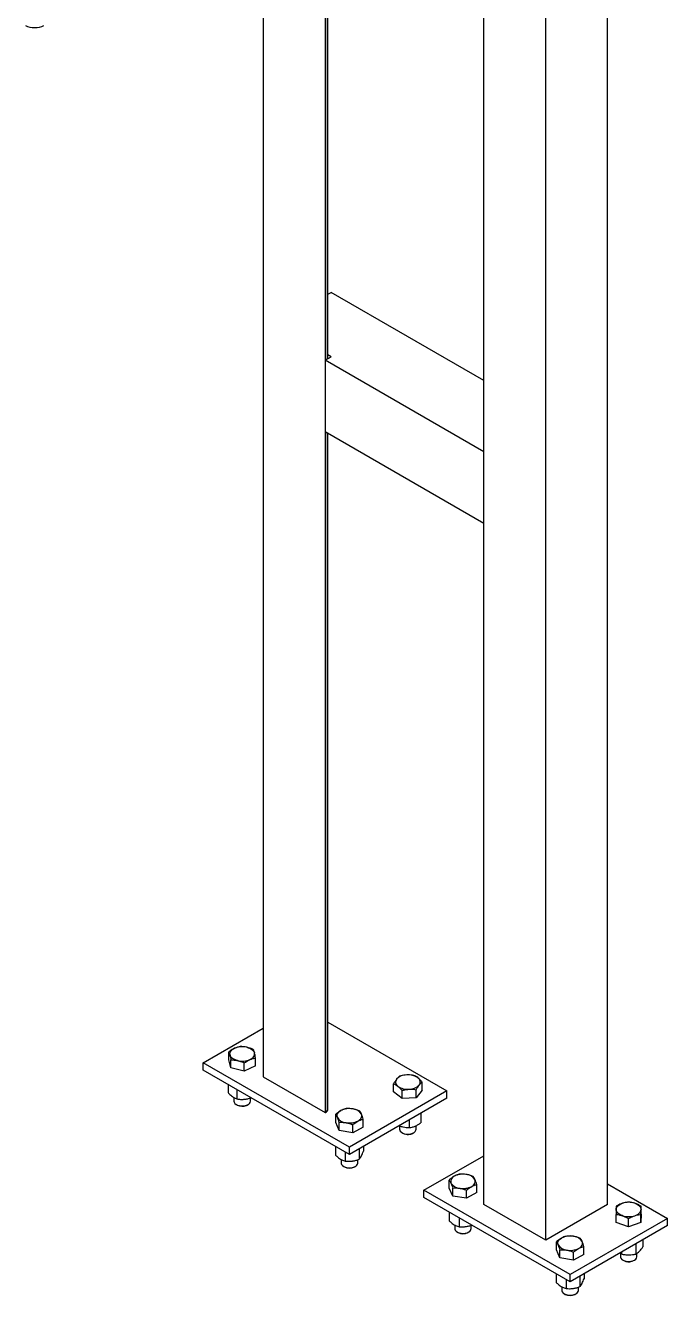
# Model space of a CAD drawing. Header units: metres. Extents: x 0 to 21025, y 0 to 14850.
# Drawn here: x 11487 to 11953, y 3178 to 4100 of the extents above; entities that cross this region are included whole.
import ezdxf

# ---------------------------------------------------------------- set-up
doc = ezdxf.new("R2010")
doc.units = ezdxf.units.M
doc.header["$LTSCALE"] = 25
doc.layers.add('SL4', color=4, linetype='Continuous')

msp = doc.modelspace()

# ---------------------------------------------------------------- linework, layer by layer
at = {"layer": 'SL4'}
for p, q in [((11909.595, 3244.246), (11909.595, 4341.391)), ((11864.694, 3218.325), (11864.694, 4315.47)), ((11819.793, 3244.246), (11819.793, 4289.541)), ((11706.601, 3857.956), (11706.601, 4148.025)), ((11659.633, 4146.845), (11659.633, 3336.704)), ((11704.534, 4147.229), (11704.534, 3310.783)), ((11704.888, 4147.355), (11704.888, 3856.967)), ((11706.601, 3904.614), (11709.024, 3906.013)), ((11819.793, 3842.068), (11709.024, 3906.013)), ((11704.534, 3856.763), (11709.024, 3859.355)), ((11819.793, 3790.226), (11704.534, 3856.763)), ((11704.534, 3856.763), (11704.534, 3804.913)), ((11709.024, 3859.355), (11706.601, 3860.754)), ((11819.793, 3738.376), (11704.534, 3804.913)), ((11704.888, 3804.709), (11704.888, 3310.987)), ((11706.601, 3313.375), (11706.601, 3803.72)), ((11819.793, 3738.376), (11819.793, 3790.226)), ((11706.601, 3376.331), (11792.923, 3326.499)), ((11616.146, 3346.909), (11659.633, 3372.014)), ((11722.212, 3285.679), (11616.146, 3346.909)), ((11616.146, 3341.724), (11616.146, 3346.909)), ((11634.788, 3349.147), (11634.788, 3354.982)), ((11636.252, 3343.208), (11634.788, 3349.147)), ((11636.252, 3343.208), (11636.252, 3349.043)), ((11645.894, 3340.97), (11645.894, 3346.805)), ((11654.072, 3344.671), (11654.072, 3350.507)), ((11722.212, 3280.494), (11616.146, 3341.724)), ((11645.894, 3340.97), (11636.252, 3343.208)), ((11654.072, 3344.671), (11645.894, 3340.97)), ((11659.633, 3336.704), (11704.534, 3310.783)), ((11634.141, 3331.336), (11634.141, 3325.425)), ((11640.554, 3327.634), (11640.554, 3320.704)), ((11754.297, 3325.905), (11754.297, 3331.74)), ((11770.7, 3321.626), (11770.7, 3327.461)), ((11774.98, 3327.093), (11774.98, 3332.929)), ((11638.43, 3321.718), (11638.43, 3319.118)), ((11650.43, 3319.118), (11650.43, 3321.436)), ((11650.842, 3321.694), (11650.842, 3321.549)), ((11792.923, 3326.499), (11722.212, 3285.679)), ((11792.923, 3321.314), (11722.212, 3280.494)), ((11760.359, 3321.032), (11754.297, 3325.905)), ((11760.359, 3321.032), (11760.359, 3326.867)), ((11770.7, 3321.626), (11760.359, 3321.032)), ((11774.98, 3327.093), (11770.7, 3321.626)), ((11792.923, 3321.314), (11792.923, 3326.499)), ((11640.187, 3316.669), (11640.869, 3316.275)), ((11647.537, 3316.042), (11647.992, 3316.275)), ((11647.992, 3316.275), (11648.673, 3316.669)), ((11704.534, 3310.783), (11704.888, 3310.987)), ((11712.26, 3303.735), (11712.26, 3309.57)), ((11774.109, 3310.453), (11774.109, 3303.39)), ((11714.644, 3297.895), (11712.26, 3303.735)), ((11714.644, 3297.895), (11714.644, 3303.731)), ((11724.595, 3296.167), (11724.595, 3302.003)), ((11732.164, 3300.279), (11724.595, 3296.167)), ((11732.164, 3300.279), (11732.164, 3306.114)), ((11758.638, 3301.239), (11758.638, 3298.707)), ((11765.668, 3305.58), (11765.668, 3299.89)), ((11770.638, 3298.707), (11770.638, 3301.343)), ((11724.595, 3296.167), (11714.644, 3297.895)), ((11760.395, 3296.258), (11761.077, 3295.865)), ((11768.2, 3295.865), (11768.882, 3296.258)), ((11712.097, 3286.333), (11712.097, 3279.992)), ((11719.218, 3282.222), (11719.218, 3275.623)), ((11722.212, 3280.494), (11722.212, 3285.679)), ((11729.334, 3284.605), (11729.334, 3276.999)), ((11732.327, 3286.333), (11732.327, 3282.744)), ((11716.212, 3276.841), (11716.212, 3274.215)), ((11728.212, 3274.215), (11728.212, 3276.627)), ((11776.306, 3254.451), (11819.793, 3279.556)), ((11717.969, 3271.766), (11718.65, 3271.373)), ((11725.663, 3271.311), (11725.773, 3271.373)), ((11725.773, 3271.373), (11726.455, 3271.766)), ((11882.372, 3193.22), (11776.306, 3254.451)), ((11776.306, 3249.266), (11776.306, 3254.451)), ((11794.552, 3256.004), (11794.552, 3261.839)), ((11797.241, 3250.209), (11794.552, 3256.004)), ((11797.241, 3250.209), (11797.241, 3256.044)), ((11807.28, 3248.656), (11807.28, 3254.491)), ((11814.628, 3252.898), (11814.628, 3258.733)), ((11909.595, 3259.145), (11953.082, 3234.041)), ((11882.372, 3188.035), (11776.306, 3249.266)), ((11807.28, 3248.656), (11797.241, 3250.209)), ((11814.628, 3252.898), (11807.28, 3248.656)), ((11794.552, 3238.733), (11794.552, 3232.259)), ((11864.694, 3218.325), (11819.793, 3244.246)), ((11909.595, 3244.246), (11864.694, 3218.325)), ((11915.774, 3231.065), (11915.774, 3236.9)), ((11933.822, 3237.017), (11933.774, 3231.018)), ((11933.774, 3231.018), (11933.774, 3236.853)), ((11933.822, 3237.017), (11933.822, 3242.852)), ((11798.59, 3229.291), (11798.59, 3226.659)), ((11801.9, 3234.491), (11801.9, 3228.017)), ((11810.59, 3226.659), (11810.59, 3229.096)), ((11953.082, 3234.041), (11882.372, 3193.22)), ((11953.082, 3228.856), (11882.372, 3188.035)), ((11924.751, 3228.042), (11915.774, 3231.065)), ((11924.751, 3228.042), (11924.751, 3233.877)), ((11933.774, 3231.018), (11924.751, 3228.042)), ((11953.082, 3228.856), (11953.082, 3234.041)), ((11800.347, 3224.21), (11801.028, 3223.817)), ((11808.151, 3223.817), (11808.833, 3224.21)), ((11872.42, 3211.277), (11872.42, 3217.112)), ((11935.19, 3218.527), (11935.19, 3213.374)), ((11874.803, 3205.437), (11872.42, 3211.277)), ((11874.803, 3205.437), (11874.803, 3211.272)), ((11884.755, 3203.709), (11884.755, 3209.544)), ((11892.323, 3207.821), (11884.755, 3203.709)), ((11892.323, 3207.821), (11892.323, 3213.656)), ((11918.546, 3208.919), (11919.561, 3208.22)), ((11918.798, 3208.745), (11918.798, 3206.249)), ((11919.561, 3209.504), (11919.561, 3208.22)), ((11929.953, 3215.504), (11929.953, 3208.193)), ((11930.798, 3206.249), (11930.798, 3208.715)), ((11884.755, 3203.709), (11874.803, 3205.437)), ((11920.555, 3203.8), (11921.236, 3203.407)), ((11927.296, 3202.938), (11928.36, 3203.407)), ((11928.36, 3203.407), (11929.041, 3203.8)), ((11872.256, 3193.875), (11872.256, 3187.534)), ((11879.378, 3189.763), (11879.378, 3183.165)), ((11882.372, 3188.035), (11882.372, 3193.22)), ((11889.493, 3192.147), (11889.493, 3184.541)), ((11892.487, 3193.875), (11892.487, 3190.286)), ((11876.372, 3184.382), (11876.372, 3181.757)), ((11888.372, 3181.757), (11888.372, 3184.169)), ((11878.128, 3179.308), (11878.81, 3178.914)), ((11885.823, 3178.852), (11885.933, 3178.914)), ((11885.933, 3178.914), (11886.615, 3179.308))]:
    msp.add_line(p, q, dxfattribs=at)
at = {"layer": 'SL4', "flags": 128}
for points in [[(11635.52, 3352.669), (11635.431, 3353.347), (11635.495, 3354.025), (11635.713, 3354.693), (11636.08, 3355.339), (11636.589, 3355.952), (11637.233, 3356.52), (11638, 3357.036), (11638.877, 3357.49)], [(11647.787, 3358.221), (11648.849, 3357.927), (11649.834, 3357.555), (11650.727, 3357.113), (11651.513, 3356.606), (11652.177, 3356.045), (11652.709, 3355.439), (11653.099, 3354.798), (11653.34, 3354.133)], [(11641.073, 3348.58), (11640.012, 3348.874), (11639.026, 3349.246), (11638.133, 3349.689), (11637.348, 3350.195), (11636.683, 3350.756), (11636.152, 3351.363), (11635.762, 3352.004), (11635.52, 3352.669)], [(11649.983, 3349.312), (11650.86, 3349.765), (11651.627, 3350.281), (11652.271, 3350.85), (11652.781, 3351.463), (11653.147, 3352.108), (11653.365, 3352.776), (11653.43, 3353.455), (11653.34, 3354.133)], [(11638.43, 3319.118), (11638.582, 3318.344), (11639.098, 3317.529), (11639.95, 3316.813), (11641.083, 3316.243), (11642.427, 3315.853), (11643.897, 3315.668), (11645.4, 3315.699), (11646.842, 3315.946), (11648.132, 3316.392)], [(11713.452, 3307.307), (11713.257, 3307.977), (11713.216, 3308.656), (11713.329, 3309.333), (11713.593, 3309.995), (11714.005, 3310.632), (11714.558, 3311.232), (11715.241, 3311.785), (11716.044, 3312.282)], [(11728.38, 3304.715), (11729.182, 3305.212), (11729.866, 3305.765), (11730.418, 3306.365), (11730.83, 3307.002), (11731.095, 3307.664), (11731.208, 3308.341), (11731.166, 3309.02), (11730.972, 3309.69)], [(11758.638, 3298.707), (11758.717, 3298.148), (11759.144, 3297.316), (11759.916, 3296.571), (11760.985, 3295.96), (11762.283, 3295.522), (11763.729, 3295.284), (11765.233, 3295.261)], [(11765.233, 3295.261), (11766.699, 3295.454), (11768.035, 3295.852), (11769.159, 3296.43), (11769.998, 3297.15), (11770.5, 3297.969), (11770.638, 3298.707)], [(11716.212, 3274.215), (11716.224, 3273.994), (11716.507, 3273.141), (11717.149, 3272.356), (11718.109, 3271.688), (11719.327, 3271.178), (11720.726, 3270.859), (11722.218, 3270.751), (11723.71, 3270.861), (11725.108, 3271.182), (11726.324, 3271.693)], [(11915.798, 3240.556), (11915.88, 3241.234), (11916.115, 3241.9), (11916.499, 3242.543), (11917.024, 3243.151), (11917.683, 3243.714), (11918.463, 3244.223), (11919.352, 3244.669), (11920.334, 3245.044)], [(11929.334, 3245.02), (11930.309, 3244.64), (11931.191, 3244.189), (11931.963, 3243.676), (11932.613, 3243.11), (11933.129, 3242.499), (11933.502, 3241.854), (11933.726, 3241.187), (11933.798, 3240.509)], [(11920.262, 3236.045), (11919.287, 3236.425), (11918.405, 3236.875), (11917.633, 3237.388), (11916.983, 3237.955), (11916.467, 3238.566), (11916.094, 3239.211), (11915.87, 3239.878), (11915.798, 3240.556)], [(11929.262, 3236.021), (11930.244, 3236.396), (11931.133, 3236.842), (11931.913, 3237.351), (11932.572, 3237.914), (11933.097, 3238.522), (11933.481, 3239.165), (11933.716, 3239.831), (11933.798, 3240.509)], [(11798.59, 3226.659), (11798.616, 3226.333), (11798.945, 3225.486), (11799.627, 3224.712), (11800.622, 3224.061), (11801.866, 3223.573), (11803.281, 3223.279), (11804.778, 3223.197), (11806.264, 3223.333), (11807.644, 3223.678), (11808.832, 3224.21)], [(11873.612, 3214.848), (11873.417, 3215.519), (11873.376, 3216.198), (11873.488, 3216.874), (11873.753, 3217.537), (11874.165, 3218.173), (11874.718, 3218.773), (11875.401, 3219.327), (11876.204, 3219.824)], [(11888.539, 3212.256), (11889.342, 3212.753), (11890.026, 3213.307), (11890.578, 3213.907), (11890.99, 3214.544), (11891.255, 3215.206), (11891.367, 3215.882), (11891.326, 3216.561), (11891.132, 3217.232)], [(11918.798, 3206.249), (11918.817, 3205.975), (11919.123, 3205.125), (11919.785, 3204.345), (11920.763, 3203.686), (11921.994, 3203.187), (11923.401, 3202.881), (11924.896, 3202.786), (11926.385, 3202.909), (11927.774, 3203.242)], [(11927.774, 3203.242), (11928.976, 3203.763), (11929.916, 3204.441), (11930.534, 3205.233), (11930.792, 3206.088), (11930.798, 3206.249)], [(11876.372, 3181.757), (11876.384, 3181.536), (11876.667, 3180.683), (11877.309, 3179.898), (11878.269, 3179.229), (11879.487, 3178.72), (11880.885, 3178.401), (11882.378, 3178.293), (11883.87, 3178.403), (11885.268, 3178.723), (11886.483, 3179.234)]]:
    msp.add_lwpolyline(points, dxfattribs=at)
at = {"layer": 'SL4'}
for centre, radius, start, end in [((11493.825, 4112.738), 14.64, 242.609672, 297.390328), ((11644.461, 3344.116), 14.493, 76.730174, 112.660836), ((11644.4, 3362.686), 14.493, 256.730174, 292.660836), ((11763.669, 3328.017), 10.144, 89.56091, 135.476739), ((11764.91, 3325.83), 12.386, 55.371843, 95.390236), ((11759.192, 3332.943), 3.518, 141.566779, 238.002186), ((11764.366, 3340.152), 12.386, 235.371843, 275.390236), ((11765.608, 3337.964), 10.144, 269.56091, 315.476739), ((11770.084, 3333.038), 3.518, 321.566779, 58.002186), ((11647.201, 3319.508), 3.252, 286.631149, 353.104209), ((11644.444, 3323.064), 7.672, 242.22696, 293.779791), ((11703.674, 3313.667), 2.942, 294.374658, 354.305201), ((11722.218, 3299.694), 14.021, 79.36906, 116.123892), ((11724.234, 3305.625), 7.869, 31.100572, 85.843125), ((11720.19, 3311.371), 7.869, 211.100572, 265.843125), ((11722.206, 3317.303), 14.021, 259.36906, 296.123892), ((11764.515, 3302.274), 7.274, 241.786953, 274.903474), ((11764.902, 3301.907), 6.883, 271.960089, 298.628916), ((11725.248, 3274.466), 2.975, 291.205367, 355.161713), ((11722.217, 3278.132), 7.643, 242.18472, 296.804928), ((11799.627, 3260.916), 3.957, 110.742075, 199.461002), ((11804.575, 3252.346), 13.815, 80.228903, 117.357175), ((11806.427, 3257.76), 8.216, 33.438879, 86.566498), ((11802.753, 3264.125), 8.216, 213.438879, 266.566498), ((11804.605, 3269.539), 13.815, 260.228903, 297.357175), ((11809.552, 3260.969), 3.957, 290.742075, 19.461002), ((11924.796, 3230.952), 14.781, 72.124453, 107.573646), ((11924.8, 3250.112), 14.781, 252.124453, 287.573646), ((11807.709, 3226.871), 2.888, 292.886437, 355.793422), ((11804.59, 3230.553), 7.62, 242.132707, 297.861918), ((11882.377, 3207.235), 14.021, 79.36906, 116.123892), ((11884.394, 3213.167), 7.869, 31.100572, 85.843125), ((11880.35, 3218.913), 7.869, 211.100572, 265.843125), ((11882.366, 3224.845), 14.021, 259.36906, 296.123892), ((11924.825, 3210.386), 7.848, 242.793108, 288.356334), ((11885.407, 3182.008), 2.975, 291.205367, 355.161713), ((11882.376, 3185.674), 7.643, 242.18472, 296.804928)]:
    msp.add_arc(centre, radius, start, end, dxfattribs=at)
for points, knots in [([(11638.877, 3357.49), (11637.765, 3356.9), (11636.38, 3356.167), (11635.049, 3355.177), (11634.788, 3354.982)], [0, 0, 0, 0, 0.8036473, 1, 1, 1, 1]), ([(11642.966, 3358.684), (11641.915, 3358.48), (11640.566, 3358.217), (11639.182, 3357.621), (11638.877, 3357.49)], [0, 0, 0, 0, 0.7796361, 1, 1, 1, 1]), ([(11647.787, 3358.221), (11647.673, 3358.247), (11646.808, 3358.442), (11645.176, 3358.677), (11643.707, 3358.682), (11642.966, 3358.684)], [0, 0, 0, 0, 0.07009003, 0.53078443, 1, 1, 1, 1]), ([(11652.608, 3356.446), (11651.826, 3356.811), (11650.245, 3357.548), (11648.612, 3357.996), (11647.787, 3358.221)], [0, 0, 0, 0, 0.495458, 1, 1, 1, 1]), ([(11653.34, 3354.133), (11653.323, 3354.202), (11653.192, 3354.729), (11652.944, 3355.591), (11652.721, 3356.159), (11652.608, 3356.446)], [0, 0, 0, 0, 0.07009, 0.5307844, 1, 1, 1, 1]), ([(11634.788, 3354.982), (11634.907, 3354.683), (11635.147, 3354.08), (11635.395, 3353.142), (11635.52, 3352.669)], [0, 0, 0, 0, 0.495458, 1, 1, 1, 1]), ([(11635.52, 3352.669), (11635.537, 3352.598), (11635.669, 3352.059), (11635.916, 3350.91), (11636.139, 3349.669), (11636.252, 3349.043)], [0, 0, 0, 0, 0.07009, 0.5307844, 1, 1, 1, 1]), ([(11636.252, 3349.043), (11637.035, 3349.045), (11638.615, 3349.048), (11640.249, 3348.737), (11641.073, 3348.58)], [0, 0, 0, 0, 0.495458, 1, 1, 1, 1]), ([(11641.073, 3348.58), (11641.187, 3348.553), (11642.053, 3348.346), (11643.684, 3347.824), (11645.153, 3347.147), (11645.894, 3346.805)], [0, 0, 0, 0, 0.07009, 0.5307844, 1, 1, 1, 1]), ([(11645.894, 3346.805), (11646.155, 3346.999), (11647.486, 3347.99), (11648.871, 3348.723), (11649.983, 3349.312)], [0, 0, 0, 0, 0.1963527, 1, 1, 1, 1]), ([(11649.983, 3349.312), (11650.288, 3349.444), (11651.672, 3350.04), (11653.021, 3350.302), (11654.072, 3350.507)], [0, 0, 0, 0, 0.2203639, 1, 1, 1, 1]), ([(11654.072, 3350.507), (11653.953, 3351.172), (11653.714, 3352.516), (11653.466, 3353.591), (11653.34, 3354.133)], [0, 0, 0, 0, 0.495458, 1, 1, 1, 1]), ([(11758.576, 3337.207), (11758.229, 3336.947), (11757.527, 3336.421), (11756.802, 3335.563), (11756.437, 3335.13)], [0, 0, 0, 0, 0.495458, 1, 1, 1, 1]), ([(11763.747, 3338.161), (11762.34, 3337.994), (11760.59, 3337.787), (11758.907, 3337.302), (11758.576, 3337.207)], [0, 0, 0, 0, 0.8036473, 1, 1, 1, 1]), ([(11768.917, 3337.801), (11767.587, 3337.997), (11765.882, 3338.247), (11764.132, 3338.176), (11763.747, 3338.161)], [0, 0, 0, 0, 0.7796361, 1, 1, 1, 1]), ([(11771.948, 3336.021), (11771.877, 3336.078), (11771.332, 3336.51), (11770.307, 3337.191), (11769.383, 3337.597), (11768.917, 3337.801)], [0, 0, 0, 0, 0.07009, 0.5307844, 1, 1, 1, 1]), ([(11756.437, 3335.13), (11756.386, 3335.064), (11756.002, 3334.568), (11755.278, 3333.499), (11754.626, 3332.33), (11754.297, 3331.74)], [0, 0, 0, 0, 0.07009, 0.5307844, 1, 1, 1, 1]), ([(11754.297, 3331.74), (11754.789, 3331.528), (11755.783, 3331.099), (11756.81, 3330.342), (11757.328, 3329.96)], [0, 0, 0, 0, 0.49545796, 1, 1, 1, 1]), ([(11757.328, 3329.96), (11757.4, 3329.901), (11757.944, 3329.458), (11758.97, 3328.49), (11759.893, 3327.411), (11760.359, 3326.867)], [0, 0, 0, 0, 0.07009, 0.5307844, 1, 1, 1, 1]), ([(11760.359, 3326.867), (11760.69, 3326.962), (11762.373, 3327.447), (11764.123, 3327.654), (11765.53, 3327.821)], [0, 0, 0, 0, 0.1963527, 1, 1, 1, 1]), ([(11765.53, 3327.821), (11765.915, 3327.836), (11767.665, 3327.907), (11769.371, 3327.657), (11770.7, 3327.461)], [0, 0, 0, 0, 0.2203639, 1, 1, 1, 1]), ([(11770.7, 3327.461), (11771.048, 3328.089), (11771.749, 3329.355), (11772.474, 3330.35), (11772.84, 3330.851)], [0, 0, 0, 0, 0.495458, 1, 1, 1, 1]), ([(11774.98, 3332.929), (11774.487, 3333.508), (11773.494, 3334.677), (11772.467, 3335.57), (11771.948, 3336.021)], [0, 0, 0, 0, 0.495458, 1, 1, 1, 1]), ([(11772.84, 3330.851), (11772.891, 3330.915), (11773.275, 3331.4), (11773.999, 3332.182), (11774.651, 3332.678), (11774.98, 3332.929)], [0, 0, 0, 0, 0.07009, 0.5307844, 1, 1, 1, 1]), ([(11634.141, 3325.425), (11634.411, 3325.128), (11635.456, 3323.974), (11636.541, 3323.075), (11637.348, 3322.408)], [0, 0, 0, 0, 0.2575513, 1, 1, 1, 1]), ([(11637.348, 3322.408), (11637.639, 3322.203), (11638.724, 3321.441), (11639.781, 3321.015), (11640.554, 3320.704)], [0, 0, 0, 0, 0.26863361, 1, 1, 1, 1]), ([(11640.554, 3320.704), (11641.389, 3320.589), (11643.075, 3320.357), (11644.818, 3320.432), (11645.698, 3320.47)], [0, 0, 0, 0, 0.495458, 1, 1, 1, 1]), ([(11645.698, 3320.47), (11645.82, 3320.481), (11646.743, 3320.563), (11648.484, 3320.849), (11650.051, 3321.314), (11650.842, 3321.549)], [0, 0, 0, 0, 0.07009, 0.5307844, 1, 1, 1, 1]), ([(11716.044, 3312.282), (11715.015, 3311.637), (11713.734, 3310.835), (11712.502, 3309.778), (11712.26, 3309.57)], [0, 0, 0, 0, 0.8036473, 1, 1, 1, 1]), ([(11712.26, 3309.57), (11712.454, 3309.279), (11712.844, 3308.693), (11713.248, 3307.771), (11713.452, 3307.307)], [0, 0, 0, 0, 0.495458, 1, 1, 1, 1]), ([(11719.828, 3313.681), (11718.855, 3313.424), (11717.607, 3313.095), (11716.326, 3312.429), (11716.044, 3312.282)], [0, 0, 0, 0, 0.77963608, 1, 1, 1, 1]), ([(11724.804, 3313.474), (11724.686, 3313.493), (11723.793, 3313.643), (11722.109, 3313.792), (11720.593, 3313.718), (11719.828, 3313.681)], [0, 0, 0, 0, 0.07009, 0.5307844, 1, 1, 1, 1]), ([(11729.78, 3311.953), (11728.972, 3312.277), (11727.341, 3312.931), (11725.655, 3313.292), (11724.804, 3313.474)], [0, 0, 0, 0, 0.495458, 1, 1, 1, 1]), ([(11730.972, 3309.69), (11730.944, 3309.758), (11730.73, 3310.277), (11730.326, 3311.121), (11729.963, 3311.674), (11729.78, 3311.953)], [0, 0, 0, 0, 0.07009, 0.5307844, 1, 1, 1, 1]), ([(11732.164, 3306.114), (11731.97, 3306.772), (11731.58, 3308.099), (11731.176, 3309.156), (11730.972, 3309.69)], [0, 0, 0, 0, 0.495458, 1, 1, 1, 1]), ([(11713.452, 3307.307), (11713.48, 3307.237), (11713.694, 3306.707), (11714.097, 3305.575), (11714.46, 3304.349), (11714.644, 3303.731)], [0, 0, 0, 0, 0.07009, 0.5307844, 1, 1, 1, 1]), ([(11714.644, 3303.731), (11715.452, 3303.774), (11717.083, 3303.861), (11718.769, 3303.636), (11719.62, 3303.523)], [0, 0, 0, 0, 0.495458, 1, 1, 1, 1]), ([(11719.62, 3303.523), (11719.737, 3303.502), (11720.631, 3303.341), (11722.315, 3302.905), (11723.831, 3302.305), (11724.595, 3302.003)], [0, 0, 0, 0, 0.07009, 0.5307844, 1, 1, 1, 1]), ([(11724.595, 3302.003), (11724.837, 3302.21), (11726.069, 3303.267), (11727.35, 3304.07), (11728.38, 3304.715)], [0, 0, 0, 0, 0.1963527, 1, 1, 1, 1]), ([(11728.38, 3304.715), (11728.662, 3304.861), (11729.942, 3305.527), (11731.19, 3305.857), (11732.164, 3306.114)], [0, 0, 0, 0, 0.22036392, 1, 1, 1, 1]), ([(11758.351, 3301.356), (11758.407, 3301.33), (11759.249, 3300.934), (11760.119, 3300.694), (11760.933, 3300.469)], [0, 0, 0, 0, 0.0656368, 1, 1, 1, 1]), ([(11760.933, 3300.469), (11761.045, 3300.44), (11761.895, 3300.225), (11763.497, 3299.95), (11764.94, 3299.91), (11765.668, 3299.89)], [0, 0, 0, 0, 0.07009, 0.5307844, 1, 1, 1, 1]), ([(11765.668, 3299.89), (11766.353, 3299.991), (11767.737, 3300.194), (11769.167, 3300.719), (11769.888, 3300.984)], [0, 0, 0, 0, 0.495458, 1, 1, 1, 1]), ([(11769.888, 3300.984), (11769.988, 3301.026), (11770.746, 3301.346), (11772.174, 3302.082), (11773.46, 3302.951), (11774.109, 3303.39)], [0, 0, 0, 0, 0.07009, 0.5307844, 1, 1, 1, 1]), ([(11730.83, 3279.215), (11730.866, 3279.284), (11731.135, 3279.805), (11731.641, 3280.921), (11732.097, 3282.132), (11732.327, 3282.744)], [0, 0, 0, 0, 0.07009, 0.5307844, 1, 1, 1, 1]), ([(11712.097, 3279.992), (11712.396, 3279.709), (11713.556, 3278.613), (11714.762, 3277.774), (11715.658, 3277.151)], [0, 0, 0, 0, 0.25755135, 1, 1, 1, 1]), ([(11715.658, 3277.151), (11715.981, 3276.962), (11717.187, 3276.259), (11718.36, 3275.891), (11719.218, 3275.623)], [0, 0, 0, 0, 0.2686336, 1, 1, 1, 1]), ([(11719.218, 3275.623), (11720.04, 3275.551), (11721.698, 3275.406), (11723.411, 3275.571), (11724.276, 3275.654)], [0, 0, 0, 0, 0.495458, 1, 1, 1, 1]), ([(11724.276, 3275.654), (11724.396, 3275.671), (11725.304, 3275.801), (11727.016, 3276.177), (11728.556, 3276.723), (11729.334, 3276.999)], [0, 0, 0, 0, 0.07009, 0.5307844, 1, 1, 1, 1]), ([(11729.334, 3276.999), (11729.577, 3277.282), (11730.067, 3277.853), (11730.575, 3278.758), (11730.83, 3279.215)], [0, 0, 0, 0, 0.49545796, 1, 1, 1, 1]), ([(11798.226, 3264.616), (11797.226, 3263.954), (11795.982, 3263.129), (11794.786, 3262.051), (11794.552, 3261.839)], [0, 0, 0, 0, 0.8036473, 1, 1, 1, 1]), ([(11801.9, 3266.081), (11800.955, 3265.807), (11799.743, 3265.456), (11798.5, 3264.768), (11798.226, 3264.616)], [0, 0, 0, 0, 0.7796361, 1, 1, 1, 1]), ([(11806.919, 3265.961), (11806.8, 3265.979), (11805.899, 3266.112), (11804.201, 3266.232), (11802.672, 3266.132), (11801.9, 3266.081)], [0, 0, 0, 0, 0.07009, 0.5307844, 1, 1, 1, 1]), ([(11811.938, 3264.528), (11811.123, 3264.838), (11809.478, 3265.463), (11807.777, 3265.794), (11806.919, 3265.961)], [0, 0, 0, 0, 0.495458, 1, 1, 1, 1]), ([(11813.283, 3262.287), (11813.251, 3262.355), (11813.01, 3262.869), (11812.555, 3263.707), (11812.145, 3264.253), (11811.938, 3264.528)], [0, 0, 0, 0, 0.07009, 0.5307844, 1, 1, 1, 1]), ([(11794.552, 3261.839), (11794.77, 3261.552), (11795.211, 3260.972), (11795.667, 3260.059), (11795.897, 3259.598)], [0, 0, 0, 0, 0.49545796, 1, 1, 1, 1]), ([(11795.897, 3259.598), (11795.928, 3259.528), (11796.17, 3259.002), (11796.625, 3257.878), (11797.035, 3256.659), (11797.241, 3256.044)], [0, 0, 0, 0, 0.07009, 0.5307844, 1, 1, 1, 1]), ([(11797.241, 3256.044), (11798.057, 3256.101), (11799.702, 3256.217), (11801.402, 3256.022), (11802.26, 3255.924)], [0, 0, 0, 0, 0.495458, 1, 1, 1, 1]), ([(11802.26, 3255.924), (11802.379, 3255.905), (11803.28, 3255.76), (11804.979, 3255.353), (11806.508, 3254.78), (11807.28, 3254.491)], [0, 0, 0, 0, 0.07009, 0.5307844, 1, 1, 1, 1]), ([(11807.28, 3254.491), (11807.514, 3254.703), (11808.71, 3255.781), (11809.954, 3256.606), (11810.954, 3257.269)], [0, 0, 0, 0, 0.1963527, 1, 1, 1, 1]), ([(11810.954, 3257.269), (11811.228, 3257.42), (11812.471, 3258.108), (11813.683, 3258.46), (11814.628, 3258.733)], [0, 0, 0, 0, 0.2203639, 1, 1, 1, 1]), ([(11814.628, 3258.733), (11814.41, 3259.387), (11813.969, 3260.707), (11813.513, 3261.758), (11813.283, 3262.287)], [0, 0, 0, 0, 0.495458, 1, 1, 1, 1]), ([(11920.334, 3245.044), (11919.106, 3244.553), (11917.579, 3243.943), (11916.11, 3243.071), (11915.822, 3242.899)], [0, 0, 0, 0, 0.8036473, 1, 1, 1, 1]), ([(11924.845, 3245.875), (11923.685, 3245.764), (11922.196, 3245.622), (11920.67, 3245.148), (11920.334, 3245.044)], [0, 0, 0, 0, 0.7796361, 1, 1, 1, 1]), ([(11929.334, 3245.02), (11929.227, 3245.055), (11928.422, 3245.32), (11926.903, 3245.689), (11925.535, 3245.813), (11924.845, 3245.875)], [0, 0, 0, 0, 0.07009003, 0.53078443, 1, 1, 1, 1]), ([(11933.822, 3242.852), (11933.093, 3243.281), (11931.622, 3244.147), (11930.101, 3244.727), (11929.334, 3245.02)], [0, 0, 0, 0, 0.495458, 1, 1, 1, 1]), ([(11915.798, 3240.556), (11915.798, 3240.484), (11915.793, 3239.94), (11915.785, 3238.781), (11915.778, 3237.531), (11915.774, 3236.9)], [0, 0, 0, 0, 0.07009, 0.5307844, 1, 1, 1, 1]), ([(11915.774, 3236.9), (11916.503, 3236.838), (11917.974, 3236.713), (11919.495, 3236.269), (11920.262, 3236.045)], [0, 0, 0, 0, 0.495458, 1, 1, 1, 1]), ([(11915.822, 3242.899), (11915.818, 3242.596), (11915.81, 3241.983), (11915.802, 3241.034), (11915.798, 3240.556)], [0, 0, 0, 0, 0.495458, 1, 1, 1, 1]), ([(11920.262, 3236.045), (11920.369, 3236.008), (11921.174, 3235.731), (11922.693, 3235.076), (11924.061, 3234.279), (11924.751, 3233.877)], [0, 0, 0, 0, 0.07009, 0.5307844, 1, 1, 1, 1]), ([(11924.751, 3233.877), (11925.039, 3234.048), (11926.508, 3234.92), (11928.035, 3235.531), (11929.262, 3236.021)], [0, 0, 0, 0, 0.1963527, 1, 1, 1, 1]), ([(11929.262, 3236.021), (11929.599, 3236.125), (11931.125, 3236.599), (11932.614, 3236.742), (11933.774, 3236.853)], [0, 0, 0, 0, 0.2203639, 1, 1, 1, 1]), ([(11933.774, 3236.853), (11933.778, 3237.523), (11933.786, 3238.877), (11933.794, 3239.961), (11933.798, 3240.509)], [0, 0, 0, 0, 0.495458, 1, 1, 1, 1]), ([(11933.798, 3240.509), (11933.798, 3240.579), (11933.803, 3241.111), (11933.811, 3241.983), (11933.818, 3242.561), (11933.822, 3242.852)], [0, 0, 0, 0, 0.07009, 0.5307844, 1, 1, 1, 1]), ([(11794.552, 3232.259), (11794.86, 3231.982), (11796.058, 3230.906), (11797.302, 3230.089), (11798.226, 3229.482)], [0, 0, 0, 0, 0.2575513, 1, 1, 1, 1]), ([(11798.226, 3229.482), (11798.56, 3229.299), (11799.804, 3228.617), (11801.015, 3228.271), (11801.9, 3228.017)], [0, 0, 0, 0, 0.2686336, 1, 1, 1, 1]), ([(11801.9, 3228.017), (11802.715, 3227.96), (11804.36, 3227.844), (11806.061, 3228.039), (11806.919, 3228.137)], [0, 0, 0, 0, 0.495458, 1, 1, 1, 1]), ([(11806.919, 3228.137), (11807.038, 3228.156), (11807.939, 3228.302), (11809.318, 3228.619), (11810.537, 3229.069), (11810.997, 3229.239)], [0, 0, 0, 0, 0.0865084, 0.65511899, 1, 1, 1, 1]), ([(11876.204, 3219.824), (11875.174, 3219.179), (11873.893, 3218.376), (11872.662, 3217.319), (11872.42, 3217.112)], [0, 0, 0, 0, 0.8036473, 1, 1, 1, 1]), ([(11872.42, 3217.112), (11872.613, 3216.821), (11873.004, 3216.234), (11873.408, 3215.313), (11873.612, 3214.848)], [0, 0, 0, 0, 0.495458, 1, 1, 1, 1]), ([(11879.988, 3221.223), (11879.015, 3220.966), (11877.766, 3220.636), (11876.486, 3219.971), (11876.204, 3219.824)], [0, 0, 0, 0, 0.7796361, 1, 1, 1, 1]), ([(11884.964, 3221.016), (11884.846, 3221.035), (11883.953, 3221.184), (11882.269, 3221.333), (11880.753, 3221.26), (11879.988, 3221.223)], [0, 0, 0, 0, 0.07009003, 0.53078443, 1, 1, 1, 1]), ([(11889.94, 3219.495), (11889.132, 3219.819), (11887.501, 3220.472), (11885.815, 3220.833), (11884.964, 3221.016)], [0, 0, 0, 0, 0.495458, 1, 1, 1, 1]), ([(11891.132, 3217.232), (11891.103, 3217.3), (11890.89, 3217.818), (11890.486, 3218.663), (11890.123, 3219.216), (11889.94, 3219.495)], [0, 0, 0, 0, 0.07009, 0.5307844, 1, 1, 1, 1]), ([(11892.323, 3213.656), (11892.13, 3214.313), (11891.739, 3215.641), (11891.335, 3216.698), (11891.132, 3217.232)], [0, 0, 0, 0, 0.495458, 1, 1, 1, 1]), ([(11873.612, 3214.848), (11873.64, 3214.778), (11873.854, 3214.248), (11874.257, 3213.117), (11874.62, 3211.891), (11874.803, 3211.272)], [0, 0, 0, 0, 0.07009003, 0.53078443, 1, 1, 1, 1]), ([(11874.803, 3211.272), (11875.611, 3211.316), (11877.242, 3211.403), (11878.929, 3211.178), (11879.779, 3211.065)], [0, 0, 0, 0, 0.495458, 1, 1, 1, 1]), ([(11879.779, 3211.065), (11879.897, 3211.043), (11880.79, 3210.882), (11882.474, 3210.447), (11883.99, 3209.847), (11884.755, 3209.544)], [0, 0, 0, 0, 0.07009, 0.5307844, 1, 1, 1, 1]), ([(11884.755, 3209.544), (11884.997, 3209.752), (11886.229, 3210.809), (11887.51, 3211.611), (11888.539, 3212.256)], [0, 0, 0, 0, 0.1963527, 1, 1, 1, 1]), ([(11888.539, 3212.256), (11888.821, 3212.403), (11890.102, 3213.069), (11891.35, 3213.399), (11892.323, 3213.656)], [0, 0, 0, 0, 0.2203639, 1, 1, 1, 1]), ([(11919.561, 3208.22), (11920.405, 3208.034), (11922.108, 3207.66), (11923.869, 3207.587), (11924.757, 3207.55)], [0, 0, 0, 0, 0.495458, 1, 1, 1, 1]), ([(11924.757, 3207.55), (11924.88, 3207.55), (11925.813, 3207.554), (11927.571, 3207.693), (11929.154, 3208.025), (11929.953, 3208.193)], [0, 0, 0, 0, 0.07009, 0.5307844, 1, 1, 1, 1]), ([(11929.953, 3208.193), (11930.378, 3208.43), (11931.237, 3208.909), (11932.124, 3209.719), (11932.572, 3210.127)], [0, 0, 0, 0, 0.495458, 1, 1, 1, 1]), ([(11932.572, 3210.127), (11932.634, 3210.189), (11933.104, 3210.66), (11933.99, 3211.681), (11934.788, 3212.806), (11935.19, 3213.374)], [0, 0, 0, 0, 0.07009, 0.5307844, 1, 1, 1, 1]), ([(11890.99, 3186.757), (11891.026, 3186.826), (11891.294, 3187.347), (11891.801, 3188.463), (11892.257, 3189.674), (11892.487, 3190.286)], [0, 0, 0, 0, 0.07009, 0.5307844, 1, 1, 1, 1]), ([(11872.256, 3187.534), (11872.555, 3187.251), (11873.716, 3186.154), (11874.922, 3185.315), (11875.817, 3184.693)], [0, 0, 0, 0, 0.2575513, 1, 1, 1, 1]), ([(11875.817, 3184.693), (11876.141, 3184.504), (11877.346, 3183.801), (11878.52, 3183.433), (11879.378, 3183.165)], [0, 0, 0, 0, 0.2686336, 1, 1, 1, 1]), ([(11879.378, 3183.165), (11880.2, 3183.093), (11881.857, 3182.948), (11883.571, 3183.113), (11884.436, 3183.196)], [0, 0, 0, 0, 0.495458, 1, 1, 1, 1]), ([(11884.436, 3183.196), (11884.556, 3183.213), (11885.464, 3183.343), (11887.175, 3183.719), (11888.716, 3184.265), (11889.493, 3184.541)], [0, 0, 0, 0, 0.07009, 0.5307844, 1, 1, 1, 1]), ([(11889.493, 3184.541), (11889.737, 3184.824), (11890.227, 3185.395), (11890.734, 3186.3), (11890.99, 3186.757)], [0, 0, 0, 0, 0.495458, 1, 1, 1, 1])]:
    msp.add_open_spline(points, degree=3, knots=knots, dxfattribs=at)

doc.saveas('drawing.dxf')
